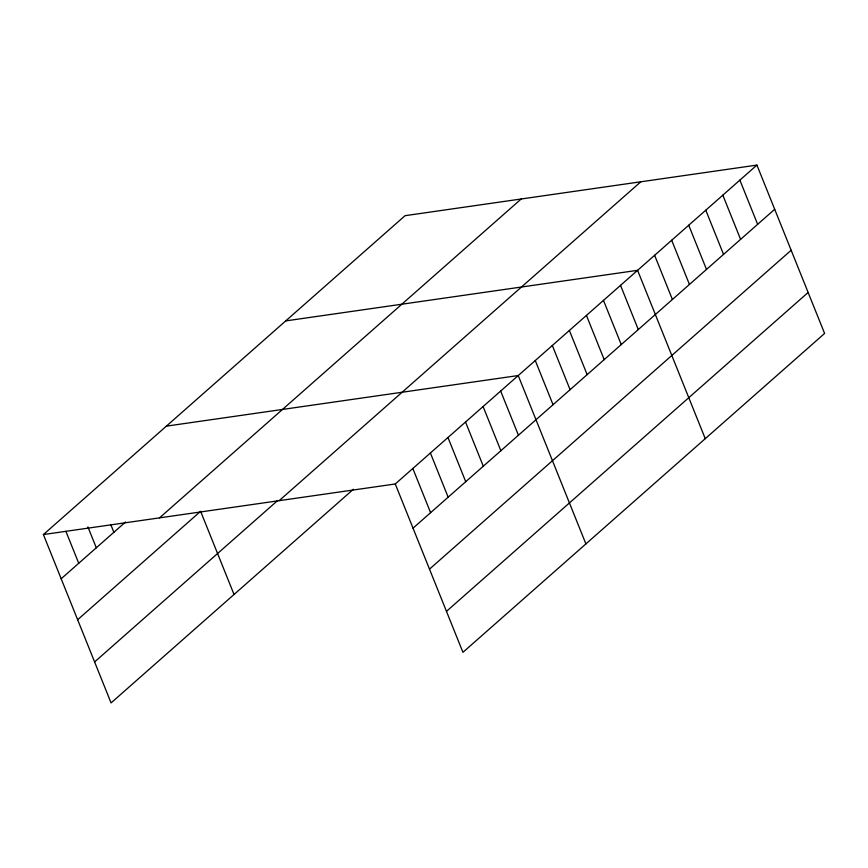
<?xml version="1.0" encoding="UTF-8"?>
<svg xmlns="http://www.w3.org/2000/svg" width="868" height="868" viewBox="0 0 868 868"><rect width="100%" height="100%" fill="white"/><g stroke="black" fill="none" stroke-linecap="round" stroke-linejoin="round"><path stroke-width="1.3" d="M353.385 489.259L111.071 702.906L43.4 534.558L405.063 215.687L756.929 165.094L824.6 333.442L462.937 652.313L395.265 483.975L756.929 165.094M61.172 578.761L125.578 521.972M159.517 517.87L521.18 198.989M77.632 619.73L200.606 511.306L234.034 594.482M94.601 661.937L277.749 500.456M279.149 500.673L640.812 181.792M413.027 528.167L774.69 209.297M429.497 569.137L791.16 250.255M446.467 611.354L808.13 292.473M285.713 320.91L637.579 270.328L705.25 438.666M166.363 426.145L518.229 375.551L585.9 543.9M43.4 534.558L395.265 483.975M739.872 180.132L757.645 224.324M722.827 195.159L740.599 239.362M705.782 210.197L723.543 254.389M688.725 225.224L706.498 269.427M671.68 240.262L689.442 284.454M654.624 255.29L672.396 299.493M620.533 285.355L638.295 329.558M603.477 300.393L621.249 344.585M586.432 315.42L604.193 359.623M569.375 330.458L587.148 374.651M552.33 345.486L570.092 389.689M535.274 360.524L553.046 404.716M500.662 391.045L518.435 435.237M483.096 406.528L500.869 450.731M465.53 422.022L483.302 466.214M447.964 437.505L465.736 481.707M430.398 452.998L448.159 497.19M412.832 468.481L430.593 512.684M110.909 524.923L113.871 532.29M87.907 526.909L96.305 547.784M65.903 531.346L78.738 563.267"/></g></svg>
